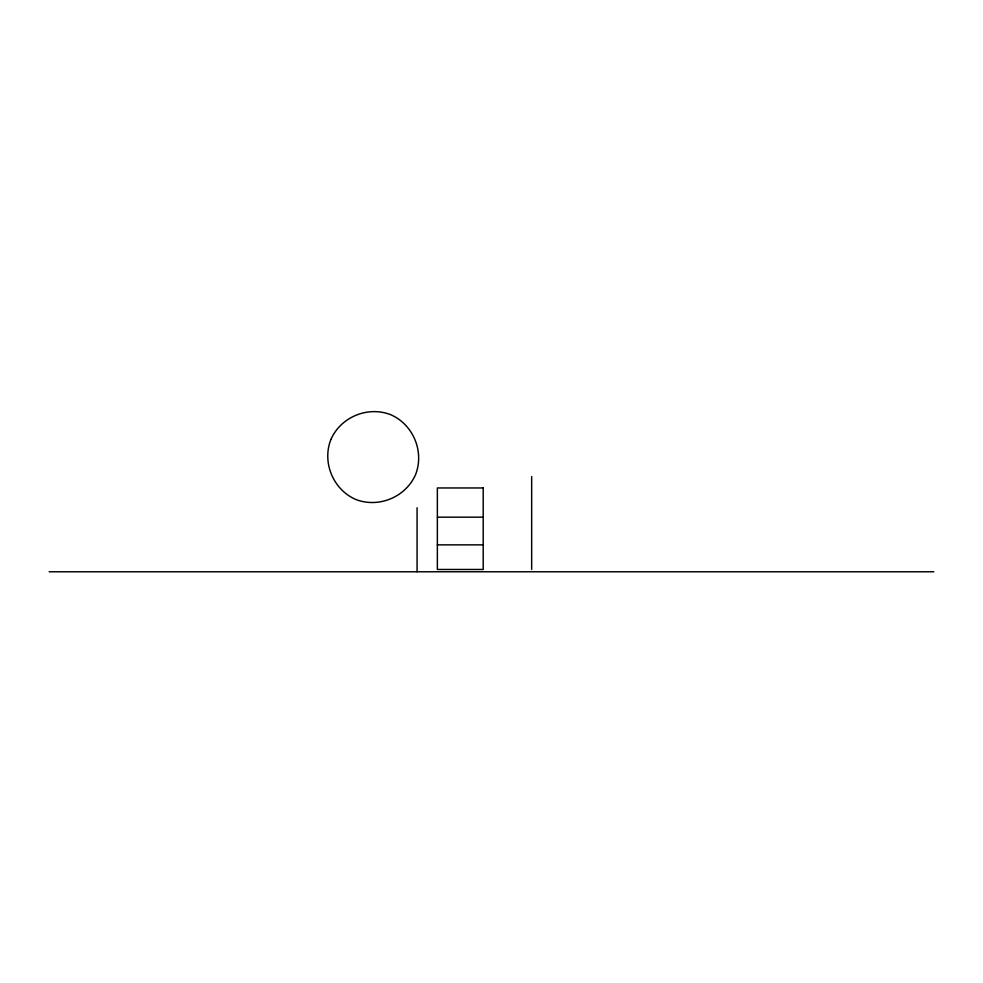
<?xml version="1.0" encoding="UTF-8"?>
<svg xmlns="http://www.w3.org/2000/svg" width="983" height="983" viewBox="0 0 983 983"><rect width="100%" height="100%" fill="white"/><g stroke="black" fill="none" stroke-linecap="round" stroke-linejoin="round"><path stroke-width="1.47" d="M437.361 517.181L483.206 517.181M437.361 544.865L483.206 544.865M49.15 571.774L933.85 571.774M531.668 476.558L531.668 569.464M417.075 507.769L417.075 571.762M330.866 439.524C321.896 462.465 333.114 489.546 355.674 499.425C378.602 508.395 405.696 497.177 415.563 474.617C424.533 451.676 413.315 424.595 390.755 414.715C367.826 405.746 340.732 416.976 330.866 439.524M483.206 487.961L437.361 487.961L437.361 569.464L483.206 569.464L483.206 487.961"/></g></svg>
